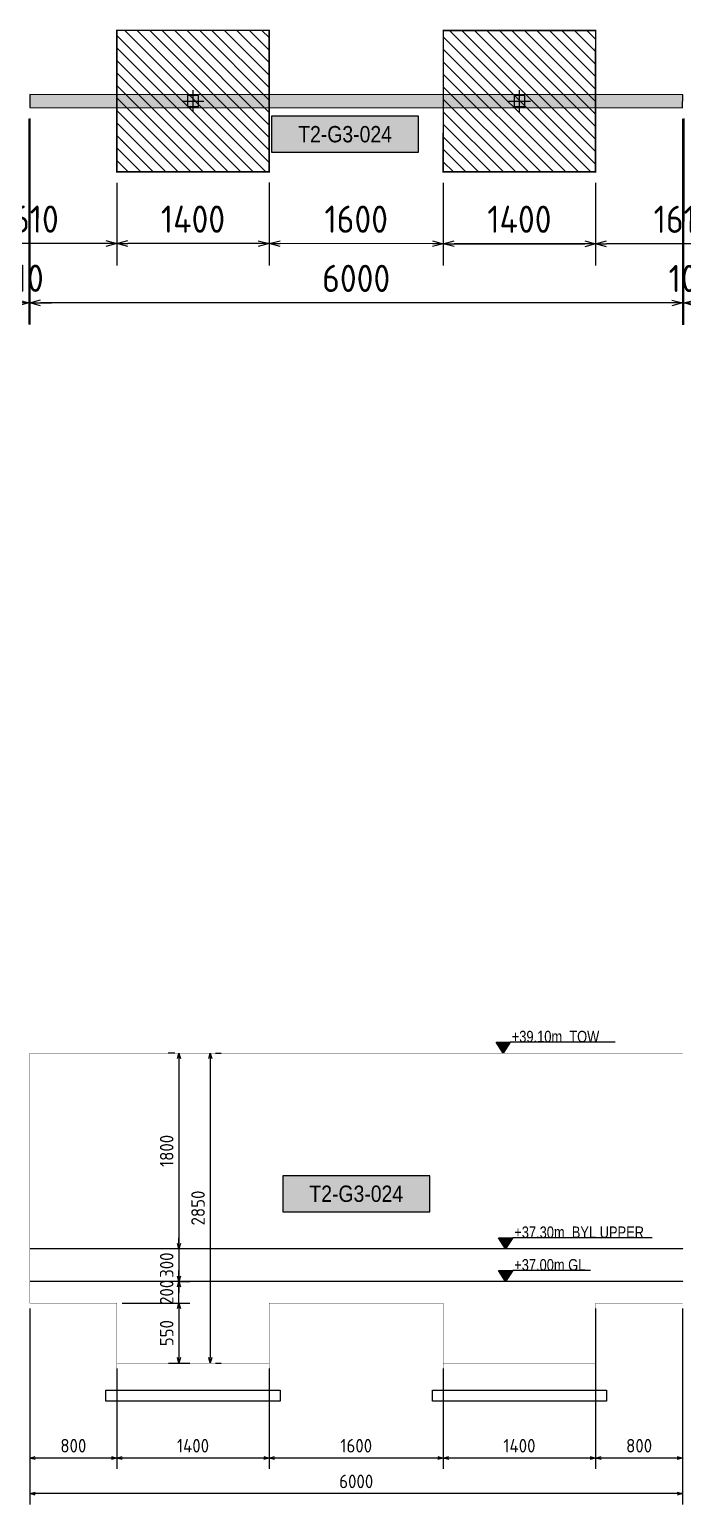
# Model space of a CAD drawing. Header units: centimetres. Extents: x -6122352 to 7132207, y -1694241 to 1947892.
# Drawn here: x 3701651 to 3707662, y 813384 to 826942 of the extents above; entities that cross this region are included whole.
import ezdxf
from ezdxf.enums import TextEntityAlignment as Align

# ---------------------------------------------------------------- set-up
doc = ezdxf.new("R2010")
doc.units = ezdxf.units.CM
doc.header["$MEASUREMENT"] = 0
doc.header["$PDMODE"] = 66
doc.header["$PDSIZE"] = 100
doc.linetypes.add('DASHED2', pattern=[0.375, 0.25, -0.125])
doc.linetypes.add('HIDDEN', pattern=[0.375, 0.25, -0.125])
for name, color, linetype in [('@MI-FOOTINGS', 7, 'Continuous'), ('@MI-TYPE-01', 30, 'Continuous'), ('@MI-TYPE-02', 6, 'Continuous'), ('JML-Dimension', 1, 'Continuous'), ('PANEL-TAGS', 7, 'Continuous'), ('SECTION', 130, 'Continuous')]:
    doc.layers.add(name, color=color, linetype=linetype)
doc.styles.add('PANELTAG_STYLE', font='arial.ttf')
doc.styles.add('Schueco-BEMSTIL', font='isocpeur.ttf', dxfattribs={"width": 0.9})
doc.styles.add('txt-Pisa-std', font='arial.ttf', dxfattribs={"width": 0.8})
doc.dimstyles.new('MI- JWC-TXT-2.5 MM', dxfattribs={"dimscale": 1.5, "dimtxt": 2.5, "dimasz": 1, "dimexe": 2, "dimexo": 1, "dimgap": 1, "dimtad": 1, "dimdec": 0, "dimdsep": 46, "dimtxsty": 'Schueco-BEMSTIL', "dimblk": 'OPEN30', "dimcen": 0, "dimdle": 2, "dimclrd": 140, "dimclre": 8, "dimclrt": 40, "dimadec": 0, "dimazin": 2, "dimtfac": 1, "dimtdec": 0, "dimtix": 1, "dimtmove": 2, "dimatfit": 3, "dimldrblk": 'OPEN', "dimfxl": 2, "dimlwd": -1, "dimlwe": -1, "dimarcsym": 0})

# ---------------------------------------------------------------- blocks, each defined once
blk = doc.blocks.new('T2-FOOTING PLAN')
at = {"layer": '@MI-FOOTINGS', "transparency": 33554679}
h = blk.add_hatch(dxfattribs=at)
h.set_pattern_fill('ANSI31', color=8, scale=650)
h.paths.add_polyline_path([(-700, 650), (700, 650), (700, -650), (-700, -650)])
at = {"layer": '@MI-FOOTINGS', "color": 160, "true_color": 0x3340f0, "const_width": 15}
blk.add_lwpolyline([(-700, 650), (700, 650), (700, -650), (-700, -650)], close=True, dxfattribs=at)
at = {"layer": '@MI-FOOTINGS', "color": 30}
blk.add_point((0, 0), dxfattribs=at)
blk = doc.blocks.new('_Open30')
at = {"color": 0, "linetype": 'ByBlock', "lineweight": -2}
for p, q in [((-1, 0.27), (0, 0)), ((0, 0), (-1, -0.27)), ((0, 0), (-1, 0))]:
    blk.add_line(p, q, dxfattribs=at)
blk = doc.blocks.new('*D1606')
at = {"layer": '@MI-TYPE-02', "color": 8, "transparency": 16777216}
for p, q in [((422499, -148814), (422499, -149575)), ((424109, -148814), (424109, -149575))]:
    blk.add_line(p, q, dxfattribs=at)
at = {"layer": '@MI-TYPE-02', "color": 140, "transparency": 16777216}
blk.add_line((424009, -149375), (422599, -149375), dxfattribs=at)
at = {"layer": 'Defpoints', "color": 0, "transparency": 16777216}
for p in [(422499, -148714), (424109, -148714), (422499, -149375)]:
    blk.add_point(p, dxfattribs=at)
at = {"layer": '@MI-TYPE-02', "color": 140, "transparency": 16777216, "xscale": 100, "yscale": 100, "zscale": 100, "rotation": 180}
blk.add_blockref('_Open30', (422499, -149375), dxfattribs=at)
at = {"layer": '@MI-TYPE-02', "color": 140, "transparency": 16777216, "xscale": 100, "yscale": 100, "zscale": 100}
blk.add_blockref('_Open30', (424109, -149375), dxfattribs=at)
at = {"layer": '@MI-TYPE-02', "color": 40, "transparency": 16777216, "insert": (423304, -149150), "char_height": 250, "attachment_point": 5, "style": 'Schueco-BEMSTIL'}
blk.add_mtext('1610', dxfattribs=at)
blk = doc.blocks.new('_Open')
at = {"color": 0, "linetype": 'ByBlock', "lineweight": -2}
for p, q in [((-1, 0.2), (0, 0)), ((-1, -0.2), (0, 0)), ((0, 0), (-1, 0))]:
    blk.add_line(p, q, dxfattribs=at)
blk = doc.blocks.new('*D1607')
at = {"layer": '@MI-TYPE-02', "color": 8, "transparency": 16777216}
for p, q in [((421099, -148814), (421099, -149575)), ((422499, -148814), (422499, -149575))]:
    blk.add_line(p, q, dxfattribs=at)
at = {"layer": '@MI-TYPE-02', "color": 140, "transparency": 16777216}
blk.add_line((422399, -149375), (421199, -149375), dxfattribs=at)
at = {"layer": 'Defpoints', "color": 0, "transparency": 16777216}
for p in [(421099, -148714), (422499, -148714), (421099, -149375)]:
    blk.add_point(p, dxfattribs=at)
at = {"layer": '@MI-TYPE-02', "color": 140, "transparency": 16777216, "xscale": 100, "yscale": 100, "zscale": 100, "rotation": 180}
blk.add_blockref('_Open30', (421099, -149375), dxfattribs=at)
at = {"layer": '@MI-TYPE-02', "color": 140, "transparency": 16777216, "xscale": 100, "yscale": 100, "zscale": 100}
blk.add_blockref('_Open30', (422499, -149375), dxfattribs=at)
at = {"layer": '@MI-TYPE-02', "color": 40, "transparency": 16777216, "insert": (421799, -149150), "char_height": 250, "attachment_point": 5, "style": 'Schueco-BEMSTIL'}
blk.add_mtext('1400', dxfattribs=at)
blk = doc.blocks.new('*D1608')
at = {"layer": '@MI-TYPE-02', "color": 8, "transparency": 16777216}
for p, q in [((421099, -148814), (421099, -149575)), ((422499, -148814), (422499, -149575))]:
    blk.add_line(p, q, dxfattribs=at)
at = {"layer": '@MI-TYPE-02', "color": 140, "transparency": 16777216}
blk.add_line((421199, -149375), (422399, -149375), dxfattribs=at)
at = {"layer": 'Defpoints', "color": 0, "transparency": 16777216}
for p in [(421099, -148714), (422499, -148714), (422499, -149375)]:
    blk.add_point(p, dxfattribs=at)
at = {"layer": '@MI-TYPE-02', "color": 140, "transparency": 16777216, "xscale": 100, "yscale": 100, "zscale": 100, "rotation": 180}
blk.add_blockref('_Open30', (421099, -149375), dxfattribs=at)
at = {"layer": '@MI-TYPE-02', "color": 140, "transparency": 16777216, "xscale": 100, "yscale": 100, "zscale": 100}
blk.add_blockref('_Open30', (422499, -149375), dxfattribs=at)
at = {"layer": '@MI-TYPE-02', "color": 40, "transparency": 16777216, "insert": (421799, -149150), "char_height": 250, "attachment_point": 5, "style": 'Schueco-BEMSTIL'}
blk.add_mtext('1400', dxfattribs=at)
blk = doc.blocks.new('*D1609')
at = {"layer": '@MI-TYPE-02', "color": 8, "transparency": 16777216}
for p, q in [((419499, -148814), (419499, -149575)), ((421099, -148814), (421099, -149575))]:
    blk.add_line(p, q, dxfattribs=at)
at = {"layer": '@MI-TYPE-02', "color": 140, "transparency": 16777216}
blk.add_line((420999, -149375), (419599, -149375), dxfattribs=at)
at = {"layer": 'Defpoints', "color": 0, "transparency": 16777216}
for p in [(419499, -148714), (421099, -148714), (419499, -149375)]:
    blk.add_point(p, dxfattribs=at)
at = {"layer": '@MI-TYPE-02', "color": 140, "transparency": 16777216, "xscale": 100, "yscale": 100, "zscale": 100, "rotation": 180}
blk.add_blockref('_Open30', (419499, -149375), dxfattribs=at)
at = {"layer": '@MI-TYPE-02', "color": 140, "transparency": 16777216, "xscale": 100, "yscale": 100, "zscale": 100}
blk.add_blockref('_Open30', (421099, -149375), dxfattribs=at)
at = {"layer": '@MI-TYPE-02', "color": 40, "transparency": 16777216, "insert": (420299, -149150), "char_height": 250, "attachment_point": 5, "style": 'Schueco-BEMSTIL'}
blk.add_mtext('1600', dxfattribs=at)
blk = doc.blocks.new('*D1610')
at = {"layer": '@MI-TYPE-02', "color": 8, "transparency": 16777216}
for p, q in [((416489, -148815), (416489, -149575)), ((418099, -148815), (418099, -149575))]:
    blk.add_line(p, q, dxfattribs=at)
at = {"layer": '@MI-TYPE-02', "color": 140, "transparency": 16777216}
blk.add_line((417999, -149375), (416589, -149375), dxfattribs=at)
at = {"layer": 'Defpoints', "color": 0, "transparency": 16777216}
for p in [(416489, -148715), (418099, -148715), (416489, -149375)]:
    blk.add_point(p, dxfattribs=at)
at = {"layer": '@MI-TYPE-02', "color": 140, "transparency": 16777216, "xscale": 100, "yscale": 100, "zscale": 100, "rotation": 180}
blk.add_blockref('_Open30', (416489, -149375), dxfattribs=at)
at = {"layer": '@MI-TYPE-02', "color": 140, "transparency": 16777216, "xscale": 100, "yscale": 100, "zscale": 100}
blk.add_blockref('_Open30', (418099, -149375), dxfattribs=at)
at = {"layer": '@MI-TYPE-02', "color": 40, "transparency": 16777216, "insert": (417294, -149150), "char_height": 250, "attachment_point": 5, "style": 'Schueco-BEMSTIL'}
blk.add_mtext('1610', dxfattribs=at)
blk = doc.blocks.new('*D1634')
at = {"layer": '@MI-TYPE-02', "color": 8, "transparency": 16777216}
for p, q in [((423299, -148225), (423299, -150119)), ((423309, -148224), (423309, -150119))]:
    blk.add_line(p, q, dxfattribs=at)
at = {"layer": '@MI-TYPE-02', "color": 140, "transparency": 16777216}
for p, q in [((423199, -149919), (423099, -149919)), ((423309, -149919), (423299, -149919)), ((423409, -149919), (423509, -149919))]:
    blk.add_line(p, q, dxfattribs=at)
at = {"layer": 'Defpoints', "color": 0, "transparency": 16777216}
for p in [(423299, -148125), (423309, -148124), (423299, -149919)]:
    blk.add_point(p, dxfattribs=at)
at = {"layer": '@MI-TYPE-02', "color": 140, "transparency": 16777216, "xscale": 100, "yscale": 100, "zscale": 100}
blk.add_blockref('_Open30', (423299, -149919), dxfattribs=at)
at = {"layer": '@MI-TYPE-02', "color": 140, "transparency": 16777216, "xscale": 100, "yscale": 100, "zscale": 100, "rotation": 180}
blk.add_blockref('_Open30', (423309, -149919), dxfattribs=at)
at = {"layer": '@MI-TYPE-02', "color": 40, "transparency": 16777216, "insert": (423304, -149694), "char_height": 250, "attachment_point": 5, "style": 'Schueco-BEMSTIL'}
blk.add_mtext('10', dxfattribs=at)
blk = doc.blocks.new('*D1635')
at = {"layer": '@MI-TYPE-02', "color": 8, "transparency": 16777216}
for p, q in [((417299, -148225), (417299, -150119)), ((423299, -148225), (423299, -150119))]:
    blk.add_line(p, q, dxfattribs=at)
at = {"layer": '@MI-TYPE-02', "color": 140, "transparency": 16777216}
blk.add_line((423199, -149919), (417399, -149919), dxfattribs=at)
at = {"layer": 'Defpoints', "color": 0, "transparency": 16777216}
for p in [(417299, -148125), (423299, -148125), (417299, -149919)]:
    blk.add_point(p, dxfattribs=at)
at = {"layer": '@MI-TYPE-02', "color": 140, "transparency": 16777216, "xscale": 100, "yscale": 100, "zscale": 100, "rotation": 180}
blk.add_blockref('_Open30', (417299, -149919), dxfattribs=at)
at = {"layer": '@MI-TYPE-02', "color": 140, "transparency": 16777216, "xscale": 100, "yscale": 100, "zscale": 100}
blk.add_blockref('_Open30', (423299, -149919), dxfattribs=at)
at = {"layer": '@MI-TYPE-02', "color": 40, "transparency": 16777216, "insert": (420299, -149694), "char_height": 250, "attachment_point": 5, "style": 'Schueco-BEMSTIL'}
blk.add_mtext('6000', dxfattribs=at)
blk = doc.blocks.new('*D1636')
at = {"layer": '@MI-TYPE-02', "color": 8, "transparency": 16777216}
for p, q in [((417289, -148227), (417289, -150119)), ((417299, -148225), (417299, -150119))]:
    blk.add_line(p, q, dxfattribs=at)
at = {"layer": '@MI-TYPE-02', "color": 140, "transparency": 16777216}
for p, q in [((417189, -149919), (417089, -149919)), ((417299, -149919), (417289, -149919)), ((417399, -149919), (417499, -149919))]:
    blk.add_line(p, q, dxfattribs=at)
at = {"layer": 'Defpoints', "color": 0, "transparency": 16777216}
for p in [(417289, -148127), (417299, -148125), (417289, -149919)]:
    blk.add_point(p, dxfattribs=at)
at = {"layer": '@MI-TYPE-02', "color": 140, "transparency": 16777216, "xscale": 100, "yscale": 100, "zscale": 100}
blk.add_blockref('_Open30', (417289, -149919), dxfattribs=at)
at = {"layer": '@MI-TYPE-02', "color": 140, "transparency": 16777216, "xscale": 100, "yscale": 100, "zscale": 100, "rotation": 180}
blk.add_blockref('_Open30', (417299, -149919), dxfattribs=at)
at = {"layer": '@MI-TYPE-02', "color": 40, "transparency": 16777216, "insert": (417294, -149694), "char_height": 250, "attachment_point": 5, "style": 'Schueco-BEMSTIL'}
blk.add_mtext('10', dxfattribs=at)
blk = doc.blocks.new('*D1661')
at = {"layer": '@MI-TYPE-02', "color": 8, "transparency": 16777216}
for p, q in [((418099, -148815), (418099, -149575)), ((419499, -148814), (419499, -149575))]:
    blk.add_line(p, q, dxfattribs=at)
at = {"layer": '@MI-TYPE-02', "color": 140, "transparency": 16777216}
blk.add_line((419399, -149375), (418199, -149375), dxfattribs=at)
at = {"layer": 'Defpoints', "color": 0, "transparency": 16777216}
for p in [(418099, -148715), (419499, -148714), (418099, -149375)]:
    blk.add_point(p, dxfattribs=at)
at = {"layer": '@MI-TYPE-02', "color": 140, "transparency": 16777216, "xscale": 100, "yscale": 100, "zscale": 100, "rotation": 180}
blk.add_blockref('_Open30', (418099, -149375), dxfattribs=at)
at = {"layer": '@MI-TYPE-02', "color": 140, "transparency": 16777216, "xscale": 100, "yscale": 100, "zscale": 100}
blk.add_blockref('_Open30', (419499, -149375), dxfattribs=at)
at = {"layer": '@MI-TYPE-02', "color": 40, "transparency": 16777216, "insert": (418799, -149150), "char_height": 250, "attachment_point": 5, "style": 'Schueco-BEMSTIL'}
blk.add_mtext('1400', dxfattribs=at)
blk = doc.blocks.new('PANELTAG')
at = {"layer": 'PANEL-TAGS', "color": 1}
blk.add_lwpolyline([(-13.5, -3.3), (13.5, -3.3), (13.5, 3.3), (-13.5, 3.3)], close=True, dxfattribs=at)
at = {"layer": 'PANEL-TAGS', "color": 40, "true_color": 0xffd700}
blk.add_solid([(-13.5, -3.3), (13.5, -3.3), (-13.5, 3.3), (13.5, 3.3)], dxfattribs=at)
at = {"layer": 'PANEL-TAGS', "color": 5, "style": 'PANELTAG_STYLE', "width": 0.85}
blk.add_attdef('TAGNO', text='', height=3, dxfattribs=at).set_placement((0, 0), align=Align.MIDDLE)
blk = doc.blocks.new('*D2923')
at = {"layer": '@MI-TYPE-01', "color": 8, "transparency": 16777216}
for p, q in [((3706854, 815184), (3706854, 813711)), ((3707654, 815184), (3707654, 813711))]:
    blk.add_line(p, q, dxfattribs=at)
at = {"layer": '@MI-TYPE-01', "color": 140, "transparency": 16777216}
blk.add_line((3707604, 813811), (3706904, 813811), dxfattribs=at)
at = {"layer": 'Defpoints', "color": 0, "transparency": 16777216}
for p in [(3706854, 815234), (3707654, 815234), (3706854, 813811)]:
    blk.add_point(p, dxfattribs=at)
at = {"layer": '@MI-TYPE-01', "color": 140, "transparency": 16777216, "xscale": 50, "yscale": 50, "zscale": 50, "rotation": 180}
blk.add_blockref('_Open30', (3706854, 813811), dxfattribs=at)
at = {"layer": '@MI-TYPE-01', "color": 140, "transparency": 16777216, "xscale": 50, "yscale": 50, "zscale": 50}
blk.add_blockref('_Open30', (3707654, 813811), dxfattribs=at)
at = {"layer": '@MI-TYPE-01', "color": 40, "transparency": 16777216, "insert": (3707254, 813924), "char_height": 125, "attachment_point": 5, "style": 'Schueco-BEMSTIL'}
blk.add_mtext('800', dxfattribs=at)
blk = doc.blocks.new('*D2924')
at = {"layer": '@MI-TYPE-01', "color": 8, "transparency": 16777216}
for p, q in [((3706854, 815184), (3706854, 813711)), ((3705454, 814634), (3705454, 813711))]:
    blk.add_line(p, q, dxfattribs=at)
at = {"layer": '@MI-TYPE-01', "color": 140, "transparency": 16777216}
blk.add_line((3706804, 813811), (3705504, 813811), dxfattribs=at)
at = {"layer": 'Defpoints', "color": 0, "transparency": 16777216}
for p in [(3706854, 815234), (3705454, 814684), (3705454, 813811)]:
    blk.add_point(p, dxfattribs=at)
at = {"layer": '@MI-TYPE-01', "color": 140, "transparency": 16777216, "xscale": 50, "yscale": 50, "zscale": 50, "rotation": 180}
blk.add_blockref('_Open30', (3705454, 813811), dxfattribs=at)
at = {"layer": '@MI-TYPE-01', "color": 140, "transparency": 16777216, "xscale": 50, "yscale": 50, "zscale": 50}
blk.add_blockref('_Open30', (3706854, 813811), dxfattribs=at)
at = {"layer": '@MI-TYPE-01', "color": 40, "transparency": 16777216, "insert": (3706154, 813924), "char_height": 125, "attachment_point": 5, "style": 'Schueco-BEMSTIL'}
blk.add_mtext('1400', dxfattribs=at)
blk = doc.blocks.new('*D2925')
at = {"layer": '@MI-TYPE-01', "color": 8, "transparency": 16777216}
for p, q in [((3703854, 814634), (3703854, 813711)), ((3705454, 814634), (3705454, 813711))]:
    blk.add_line(p, q, dxfattribs=at)
at = {"layer": '@MI-TYPE-01', "color": 140, "transparency": 16777216}
blk.add_line((3705404, 813811), (3703904, 813811), dxfattribs=at)
at = {"layer": 'Defpoints', "color": 0, "transparency": 16777216}
for p in [(3703854, 814684), (3705454, 814684), (3703854, 813811)]:
    blk.add_point(p, dxfattribs=at)
at = {"layer": '@MI-TYPE-01', "color": 140, "transparency": 16777216, "xscale": 50, "yscale": 50, "zscale": 50, "rotation": 180}
blk.add_blockref('_Open30', (3703854, 813811), dxfattribs=at)
at = {"layer": '@MI-TYPE-01', "color": 140, "transparency": 16777216, "xscale": 50, "yscale": 50, "zscale": 50}
blk.add_blockref('_Open30', (3705454, 813811), dxfattribs=at)
at = {"layer": '@MI-TYPE-01', "color": 40, "transparency": 16777216, "insert": (3704654, 813924), "char_height": 125, "attachment_point": 5, "style": 'Schueco-BEMSTIL'}
blk.add_mtext('1600', dxfattribs=at)
blk = doc.blocks.new('*D2926')
at = {"layer": '@MI-TYPE-01', "color": 8, "transparency": 16777216}
for p, q in [((3702454, 814634), (3702454, 813711)), ((3703854, 814634), (3703854, 813711))]:
    blk.add_line(p, q, dxfattribs=at)
at = {"layer": '@MI-TYPE-01', "color": 140, "transparency": 16777216}
blk.add_line((3703804, 813811), (3702504, 813811), dxfattribs=at)
at = {"layer": 'Defpoints', "color": 0, "transparency": 16777216}
for p in [(3702454, 814684), (3703854, 814684), (3702454, 813811)]:
    blk.add_point(p, dxfattribs=at)
at = {"layer": '@MI-TYPE-01', "color": 140, "transparency": 16777216, "xscale": 50, "yscale": 50, "zscale": 50, "rotation": 180}
blk.add_blockref('_Open30', (3702454, 813811), dxfattribs=at)
at = {"layer": '@MI-TYPE-01', "color": 140, "transparency": 16777216, "xscale": 50, "yscale": 50, "zscale": 50}
blk.add_blockref('_Open30', (3703854, 813811), dxfattribs=at)
at = {"layer": '@MI-TYPE-01', "color": 40, "transparency": 16777216, "insert": (3703154, 813924), "char_height": 125, "attachment_point": 5, "style": 'Schueco-BEMSTIL'}
blk.add_mtext('1400', dxfattribs=at)
blk = doc.blocks.new('*D2927')
at = {"layer": '@MI-TYPE-01', "color": 8, "transparency": 16777216}
for p, q in [((3701654, 815184), (3701654, 813711)), ((3702454, 814634), (3702454, 813711))]:
    blk.add_line(p, q, dxfattribs=at)
at = {"layer": '@MI-TYPE-01', "color": 140, "transparency": 16777216}
blk.add_line((3702404, 813811), (3701704, 813811), dxfattribs=at)
at = {"layer": 'Defpoints', "color": 0, "transparency": 16777216}
for p in [(3701654, 815234), (3702454, 814684), (3701654, 813811)]:
    blk.add_point(p, dxfattribs=at)
at = {"layer": '@MI-TYPE-01', "color": 140, "transparency": 16777216, "xscale": 50, "yscale": 50, "zscale": 50, "rotation": 180}
blk.add_blockref('_Open30', (3701654, 813811), dxfattribs=at)
at = {"layer": '@MI-TYPE-01', "color": 140, "transparency": 16777216, "xscale": 50, "yscale": 50, "zscale": 50}
blk.add_blockref('_Open30', (3702454, 813811), dxfattribs=at)
at = {"layer": '@MI-TYPE-01', "color": 40, "transparency": 16777216, "insert": (3702054, 813924), "char_height": 125, "attachment_point": 5, "style": 'Schueco-BEMSTIL'}
blk.add_mtext('800', dxfattribs=at)
blk = doc.blocks.new('*D2928')
at = {"layer": '@MI-TYPE-01', "color": 8, "transparency": 16777216}
for p, q in [((3701654, 815184), (3701654, 813384)), ((3707654, 815184), (3707654, 813384))]:
    blk.add_line(p, q, dxfattribs=at)
at = {"layer": '@MI-TYPE-01', "color": 140, "transparency": 16777216}
blk.add_line((3707604, 813484), (3701704, 813484), dxfattribs=at)
at = {"layer": 'Defpoints', "color": 0, "transparency": 16777216}
for p in [(3701654, 815234), (3707654, 815234), (3701654, 813484)]:
    blk.add_point(p, dxfattribs=at)
at = {"layer": '@MI-TYPE-01', "color": 140, "transparency": 16777216, "xscale": 50, "yscale": 50, "zscale": 50, "rotation": 180}
blk.add_blockref('_Open30', (3701654, 813484), dxfattribs=at)
at = {"layer": '@MI-TYPE-01', "color": 140, "transparency": 16777216, "xscale": 50, "yscale": 50, "zscale": 50}
blk.add_blockref('_Open30', (3707654, 813484), dxfattribs=at)
at = {"layer": '@MI-TYPE-01', "color": 40, "transparency": 16777216, "insert": (3704654, 813596), "char_height": 125, "attachment_point": 5, "style": 'Schueco-BEMSTIL'}
blk.add_mtext('6000', dxfattribs=at)
blk = doc.blocks.new('T2-ELE FT')
at = {"color": 12, "linetype": 'HIDDEN', "ltscale": 5, "const_width": 2}
blk.add_lwpolyline([(30306558, 1676366), (30306558, 1676866), (30307958, 1676866), (30307958, 1676366)], dxfattribs=at)
at = {"color": 12, "ltscale": 20, "const_width": 2}
blk.add_lwpolyline([(30306558, 1676366), (30307958, 1676366), (30307958, 1676116), (30306558, 1676116)], close=True, dxfattribs=at)
at = {"color": 8, "ltscale": 20}
blk.add_lwpolyline([(30306458, 1676116), (30308058, 1676116), (30308058, 1676016), (30306458, 1676016)], close=True, dxfattribs=at)
blk = doc.blocks.new('*D2929')
at = {"layer": '@MI-TYPE-01', "color": 8, "transparency": 16777216}
for p, q in [((3702986, 817534), (3702925, 817534)), ((3703029, 815734), (3702925, 815734))]:
    blk.add_line(p, q, dxfattribs=at)
at = {"layer": '@MI-TYPE-01', "color": 140, "transparency": 16777216}
blk.add_line((3703025, 817484), (3703025, 815784), dxfattribs=at)
at = {"layer": 'Defpoints', "color": 0, "transparency": 16777216}
for p in [(3703036, 817534), (3703025, 815734), (3703079, 815734)]:
    blk.add_point(p, dxfattribs=at)
at = {"layer": '@MI-TYPE-01', "color": 140, "transparency": 16777216, "xscale": 50, "yscale": 50, "zscale": 50}
for p, rotation in [((3703025, 817534), 90), ((3703025, 815734), 270)]:
    blk.add_blockref('_Open30', p, dxfattribs=dict(at, rotation=rotation))
at = {"layer": '@MI-TYPE-01', "color": 40, "transparency": 16777216, "insert": (3702912, 816634), "char_height": 125, "attachment_point": 5, "rotation": 90, "style": 'Schueco-BEMSTIL'}
blk.add_mtext('1800', dxfattribs=at)
blk = doc.blocks.new('*D2920')
at = {"layer": '@MI-TYPE-01', "color": 140, "transparency": 16777216}
blk.add_line((3703313, 817484), (3703313, 814734), dxfattribs=at)
at = {"layer": '@MI-TYPE-01', "color": 8, "transparency": 16777216}
for p, q in [((3703362, 817534), (3703413, 817534)), ((3703362, 814684), (3703413, 814684))]:
    blk.add_line(p, q, dxfattribs=at)
at = {"layer": 'Defpoints', "color": 0, "transparency": 16777216}
for p in [(3703312, 817534), (3703312, 814684), (3703313, 814684)]:
    blk.add_point(p, dxfattribs=at)
at = {"layer": '@MI-TYPE-01', "color": 140, "transparency": 16777216, "xscale": 50, "yscale": 50, "zscale": 50}
for p, rotation in [((3703313, 817534), 90), ((3703313, 814684), 270)]:
    blk.add_blockref('_Open30', p, dxfattribs=dict(at, rotation=rotation))
at = {"layer": '@MI-TYPE-01', "color": 40, "transparency": 16777216, "insert": (3703200, 816109), "char_height": 125, "attachment_point": 5, "rotation": 90, "style": 'Schueco-BEMSTIL'}
blk.add_mtext('2850', dxfattribs=at)
blk = doc.blocks.new('*D2921')
at = {"layer": '@MI-TYPE-01', "color": 140, "transparency": 16777216}
for p, q in [((3703025, 815784), (3703025, 815834)), ((3703025, 815734), (3703025, 815434)), ((3703025, 815384), (3703025, 815334))]:
    blk.add_line(p, q, dxfattribs=at)
at = {"layer": '@MI-TYPE-01', "color": 8, "transparency": 16777216}
for p, q in [((3702986, 815734), (3702925, 815734)), ((3703033, 815434), (3703125, 815434))]:
    blk.add_line(p, q, dxfattribs=at)
at = {"layer": 'Defpoints', "color": 0, "transparency": 16777216}
for p in [(3703036, 815734), (3702983, 815434), (3703025, 815434)]:
    blk.add_point(p, dxfattribs=at)
at = {"layer": '@MI-TYPE-01', "color": 140, "transparency": 16777216, "xscale": 50, "yscale": 50, "zscale": 50}
for p, rotation in [((3703025, 815734), 270), ((3703025, 815434), 90)]:
    blk.add_blockref('_Open30', p, dxfattribs=dict(at, rotation=rotation))
at = {"layer": '@MI-TYPE-01', "color": 40, "transparency": 16777216, "insert": (3702912, 815584), "char_height": 125, "attachment_point": 5, "rotation": 90, "style": 'Schueco-BEMSTIL'}
blk.add_mtext('300', dxfattribs=at)
blk = doc.blocks.new('*D2922')
at = {"layer": '@MI-TYPE-01', "color": 8, "transparency": 16777216}
for p, q in [((3702504, 815234), (3703125, 815234)), ((3702929, 814684), (3703125, 814684))]:
    blk.add_line(p, q, dxfattribs=at)
at = {"layer": '@MI-TYPE-01', "color": 140, "transparency": 16777216}
blk.add_line((3703025, 815184), (3703025, 814734), dxfattribs=at)
at = {"layer": 'Defpoints', "color": 0, "transparency": 16777216}
for p in [(3702454, 815234), (3702879, 814684), (3703025, 814684)]:
    blk.add_point(p, dxfattribs=at)
at = {"layer": '@MI-TYPE-01', "color": 140, "transparency": 16777216, "xscale": 50, "yscale": 50, "zscale": 50}
for p, rotation in [((3703025, 815234), 90), ((3703025, 814684), 270)]:
    blk.add_blockref('_Open30', p, dxfattribs=dict(at, rotation=rotation))
at = {"layer": '@MI-TYPE-01', "color": 40, "transparency": 16777216, "insert": (3702912, 814959), "char_height": 125, "attachment_point": 5, "rotation": 90, "style": 'Schueco-BEMSTIL'}
blk.add_mtext('550', dxfattribs=at)
blk = doc.blocks.new('*U2058')
at = {"layer": 'JML-Dimension'}
h = blk.add_hatch(color=10, dxfattribs=at)
h.dxf.hatch_style = 1
h.paths.add_polyline_path([(0, 0), (-1.54, 2.37), (1.54, 2.37)])
blk.add_line((24.31, 2.37), (1.54, 2.37), dxfattribs=at)
blk.add_lwpolyline([(0, 0), (-1.54, 2.37), (1.54, 2.37), (0, 0)], dxfattribs=at)
at = {"color": 5, "style": 'txt-Pisa-std', "width": 0.8}
blk.add_attdef('+0.0', text='', height=2.5, dxfattribs=at).set_placement((1.87, 2.37), align=Align.BOTTOM_LEFT)
blk = doc.blocks.new('*U2056')
at = {"layer": 'JML-Dimension'}
h = blk.add_hatch(color=10, dxfattribs=at)
h.dxf.hatch_style = 1
h.paths.add_polyline_path([(0, 0), (-1.54, 2.37), (1.54, 2.37)])
blk.add_line((31.81, 2.37), (1.54, 2.37), dxfattribs=at)
blk.add_lwpolyline([(0, 0), (-1.54, 2.37), (1.54, 2.37), (0, 0)], dxfattribs=at)
at = {"color": 5, "style": 'txt-Pisa-std', "width": 0.8}
blk.add_attdef('+0.0', text='', height=2.5, dxfattribs=at).set_placement((1.87, 2.37), align=Align.BOTTOM_LEFT)
blk = doc.blocks.new('*U2214')
at = {"layer": 'JML-Dimension'}
h = blk.add_hatch(color=10, dxfattribs=at)
h.dxf.hatch_style = 1
h.paths.add_polyline_path([(0, 0), (-1.54, 2.37), (1.54, 2.37)])
blk.add_line((18.43, 2.37), (1.54, 2.37), dxfattribs=at)
blk.add_lwpolyline([(0, 0), (-1.54, 2.37), (1.54, 2.37), (0, 0)], dxfattribs=at)
at = {"color": 5, "style": 'txt-Pisa-std', "width": 0.8}
blk.add_attdef('+0.0', text='', height=2.5, dxfattribs=at).set_placement((1.87, 2.37), align=Align.BOTTOM_LEFT)
blk = doc.blocks.new('*D2985')
at = {"layer": '@MI-TYPE-01', "color": 140, "transparency": 16777216}
for p, q in [((3703025, 815484), (3703025, 815534)), ((3703025, 815234), (3703025, 815434)), ((3703025, 815184), (3703025, 815134))]:
    blk.add_line(p, q, dxfattribs=at)
at = {"layer": '@MI-TYPE-01', "color": 8, "transparency": 16777216}
for p, q in [((3703075, 815434), (3703125, 815434)), ((3702504, 815234), (3703125, 815234))]:
    blk.add_line(p, q, dxfattribs=at)
at = {"layer": 'Defpoints', "color": 0, "transparency": 16777216}
for p in [(3703025, 815434), (3703025, 815434), (3702454, 815234)]:
    blk.add_point(p, dxfattribs=at)
at = {"layer": '@MI-TYPE-01', "color": 140, "transparency": 16777216, "xscale": 50, "yscale": 50, "zscale": 50}
for p, rotation in [((3703025, 815434), 270), ((3703025, 815234), 90)]:
    blk.add_blockref('_Open30', p, dxfattribs=dict(at, rotation=rotation))
at = {"layer": '@MI-TYPE-01', "color": 40, "transparency": 16777216, "insert": (3702912, 815334), "char_height": 125, "attachment_point": 5, "rotation": 90, "style": 'Schueco-BEMSTIL'}
blk.add_mtext('200', dxfattribs=at)
blk = doc.blocks.new('G10-REAR PARTITION LEFT EXTD')
at = {"layer": '@MI-TYPE-02'}
h = blk.add_hatch(color=256, dxfattribs=at)
h.dxf.hatch_style = 1
h.paths.add_polyline_path([(36128.3, 63.8), (30128.3, 63.8), (30127.9, -56.2), (36127.9, -56.2)])
blk.add_lwpolyline([(36128.3, 63.8), (30128.3, 63.8), (30127.9, -56.2), (36127.9, -56.2)], close=True, dxfattribs=at)
at = {"layer": '@MI-FOOTINGS', "xscale": -1, "rotation": 0.01015602854542941}
for p in [(31628.1, 4.8), (34628.1, 5.3)]:
    blk.add_blockref('T2-FOOTING PLAN', p, dxfattribs=at)
at = {"layer": '@MI-TYPE-02', "color": 0}
for base, p1, p2, picture, middle in [((30117.8, -1849.8), (30127.9, -56.2), (30117.8, -57.6), '*D1636', (30122.9, -1624.8)), ((30127.9, -1849.8), (36127.9, -56.2), (30127.9, -56.2), '*D1635', (33127.9, -1624.8)), ((36127.9, -1849.8), (36137.9, -55.2), (36127.9, -56.2), '*D1634', (36132.9, -1624.8)), ((29318.2, -1306), (30928.2, -645.3), (29318.2, -645.9), '*D1610', (30123.2, -1081)), ((30928.2, -1306), (32328.2, -645.1), (30928.2, -645.3), '*D1661', (31628.2, -1081)), ((32328.2, -1306), (33928.2, -644.5), (32328.2, -645.1), '*D1609', (33128.2, -1081)), ((33928.2, -1306), (35328.2, -644.5), (33928.2, -644.8), '*D1607', (34628.2, -1081)), ((35328.2, -1305.7), (33928.2, -644.8), (35328.2, -644.5), '*D1608', (34628.2, -1080.7)), ((35328.2, -1306), (36938.2, -644.3), (35328.2, -644.5), '*D1606', (36133.2, -1081))]:
    dim = blk.add_linear_dim(base=base, p1=p1, p2=p2, angle=180, dimstyle='MI- JWC-TXT-2.5 MM', dxfattribs=at)
    dim.commit()
    dim.dimension.update_dxf_attribs({"geometry": picture, "text_midpoint": middle, "insert": (-387171.2, 148069.2)})
blk = doc.blocks.new('A$C0fb98823')
at = {"layer": '@MI-TYPE-02', "color": 0, "rotation": 359.9811633183237}
blk.add_blockref('G10-REAR PARTITION LEFT EXTD', (111610.1, -19.1), dxfattribs=at)
at = {"layer": 'PANEL-TAGS'}
ref = blk.add_blockref('PANELTAG', (144635.3, -329.3), dxfattribs=dict(at, xscale=50, yscale=50, zscale=50))
ref.add_attrib('TAGNO', 'T2-G3-024', dxfattribs={"color": 5, "height": 150, "style": 'PANELTAG_STYLE', "width": 0.85}).set_placement((144635.3, -329.3), align=Align.MIDDLE_CENTER)

msp = doc.modelspace()

# ---------------------------------------------------------------- linework, layer by layer
at = {"layer": '@MI-TYPE-01', "const_width": 2.5}
msp.add_lwpolyline([(3707654.25217, 817533.57191), (3701654.25217, 817533.57191), (3701654.25217, 815233.57195), (3702454.25217, 815233.57195), (3702454.25217, 814683.57195), (3703854.25217, 814683.57195), (3703854.25217, 815233.57195), (3705454.25217, 815233.57195), (3705454.25217, 814683.57195), (3706854.25217, 814683.57195), (3706854.25217, 815233.57195), (3707654.25217, 815233.57195)], close=True, dxfattribs=at)
at = {"layer": '@MI-TYPE-02', "color": 160, "linetype": 'DASHED2', "ltscale": 5}
for points in [[(3707659.25217, 815733.57195), (3701654.25217, 815733.57195)], [(3707659.25217, 815433.57195), (3701654.25217, 815433.57195)]]:
    msp.add_lwpolyline(points, dxfattribs=at)

# ---------------------------------------------------------------- block references
at = {"color": 2}
for p in [(-26604103.9094, -861682.30181), (-26601103.9094, -861682.30181)]:
    msp.add_blockref('T2-ELE FT', p, dxfattribs=at)
at = {"layer": '@MI-TYPE-01'}
msp.add_blockref('A$C0fb98823', (3559916.37816, 826309.49803), dxfattribs=at)
at = {"layer": 'PANEL-TAGS'}
ref = msp.add_blockref('PANELTAG', (3704654.25217, 816240.51456), dxfattribs=dict(at, xscale=50, yscale=50, zscale=50))
ref.add_attrib('TAGNO', 'T2-G3-024', dxfattribs={"color": 5, "height": 150, "style": 'PANELTAG_STYLE', "width": 0.85}).set_placement((3704654.25217, 816240.51456), align=Align.MIDDLE_CENTER)
at = {"layer": 'SECTION', "color": 6}
ref = msp.add_blockref('*U2058', (3706004.40173, 817532.08585), dxfattribs=dict(at, xscale=42.30147098076819, yscale=42.30147098076819, zscale=42.30147098076819))
ref.add_attrib('+0.0', '+39.10m  TOW', (3706083.53038, 817632.34292), dxfattribs={"layer": 'JML-Dimension', "color": 5, "height": 105.7536775, "style": 'txt-Pisa-std', "width": 0.8})
ref = msp.add_blockref('*U2056', (3706027.5018, 815733.57195), dxfattribs=dict(at, xscale=42.30147098076819, yscale=42.30147098076819, zscale=42.30147098076819))
ref.add_attrib('+0.0', '+37.30m  BYL UPPER', (3706106.63045, 815833.82902), dxfattribs={"layer": 'JML-Dimension', "color": 5, "height": 105.7536775, "style": 'txt-Pisa-std', "width": 0.8})
ref = msp.add_blockref('*U2214', (3706026.9618, 815433.57195), dxfattribs=dict(at, xscale=42.30147098076819, yscale=42.30147098076819, zscale=42.30147098076819))
ref.add_attrib('+0.0', '+37.00m GL', (3706106.09045, 815533.90115), dxfattribs={"layer": 'JML-Dimension', "color": 5, "height": 105.753677, "style": 'txt-Pisa-std', "width": 0.8})

# ---------------------------------------------------------------- dimensions: what is measured, and where the dimension line sits
at = {"layer": '@MI-TYPE-01'}
for base, p1, p2, picture, middle in [((3703024.51285, 815733.57195), (3703036.35168, 817533.57191), (3703079.15818, 815733.57195), '*D2929', (3702912.01285, 816633.57193)), ((3703312.79509, 814683.57195), (3703312.04666, 817533.57191), (3703312.04666, 814683.57195), '*D2920', (3703200.29509, 816108.57193)), ((3703024.51285, 815433.57195), (3703036.35168, 815733.57195), (3702982.77912, 815433.57195), '*D2921', (3702912.01285, 815583.57195)), ((3703024.51285, 815433.57195), (3702454.25217, 815233.57195), (3703024.51285, 815433.57195), '*D2985', (3702912.01285, 815333.57195)), ((3703024.51285, 814683.57195), (3702454.25217, 815233.57195), (3702878.829, 814683.57195), '*D2922', (3702912.01285, 814958.57195))]:
    dim = msp.add_linear_dim(base=base, p1=p1, p2=p2, angle=90, dimstyle='MI- JWC-TXT-2.5 MM', dxfattribs=at)
    dim.commit()
    dim.dimension.update_dxf_attribs({"geometry": picture, "text_midpoint": middle})
for base, p1, p2, picture, middle in [((3701654.25217, 813811.21948), (3702454.25217, 814683.57195), (3701654.25217, 815233.57195), '*D2927', (3702054.25217, 813811.21948)), ((3701654.25217, 813483.74685), (3707654.25217, 815233.57195), (3701654.25217, 815233.57195), '*D2928', (3704654.25217, 813483.74685)), ((3705454.25217, 813811.21948), (3706854.25217, 815233.57195), (3705454.25217, 814683.57195), '*D2924', (3706154.25217, 813811.21948)), ((3706854.25217, 813811.21948), (3707654.25217, 815233.57195), (3706854.25217, 815233.57195), '*D2923', (3707254.25217, 813811.21948)), ((3702454.25217, 813811.21948), (3703854.25217, 814683.57195), (3702454.25217, 814683.57195), '*D2926', (3703154.25217, 813811.21948)), ((3703854.25217, 813811.21948), (3705454.25217, 814683.57195), (3703854.25217, 814683.57195), '*D2925', (3704654.25217, 813811.21948))]:
    dim = msp.add_linear_dim(base=base, p1=p1, p2=p2, angle=180, dimstyle='MI- JWC-TXT-2.5 MM', dxfattribs=at)
    dim.commit()
    dim.dimension.update_dxf_attribs({"geometry": picture, "text_midpoint": middle, "dimtype": 160})

doc.saveas('drawing.dxf')
